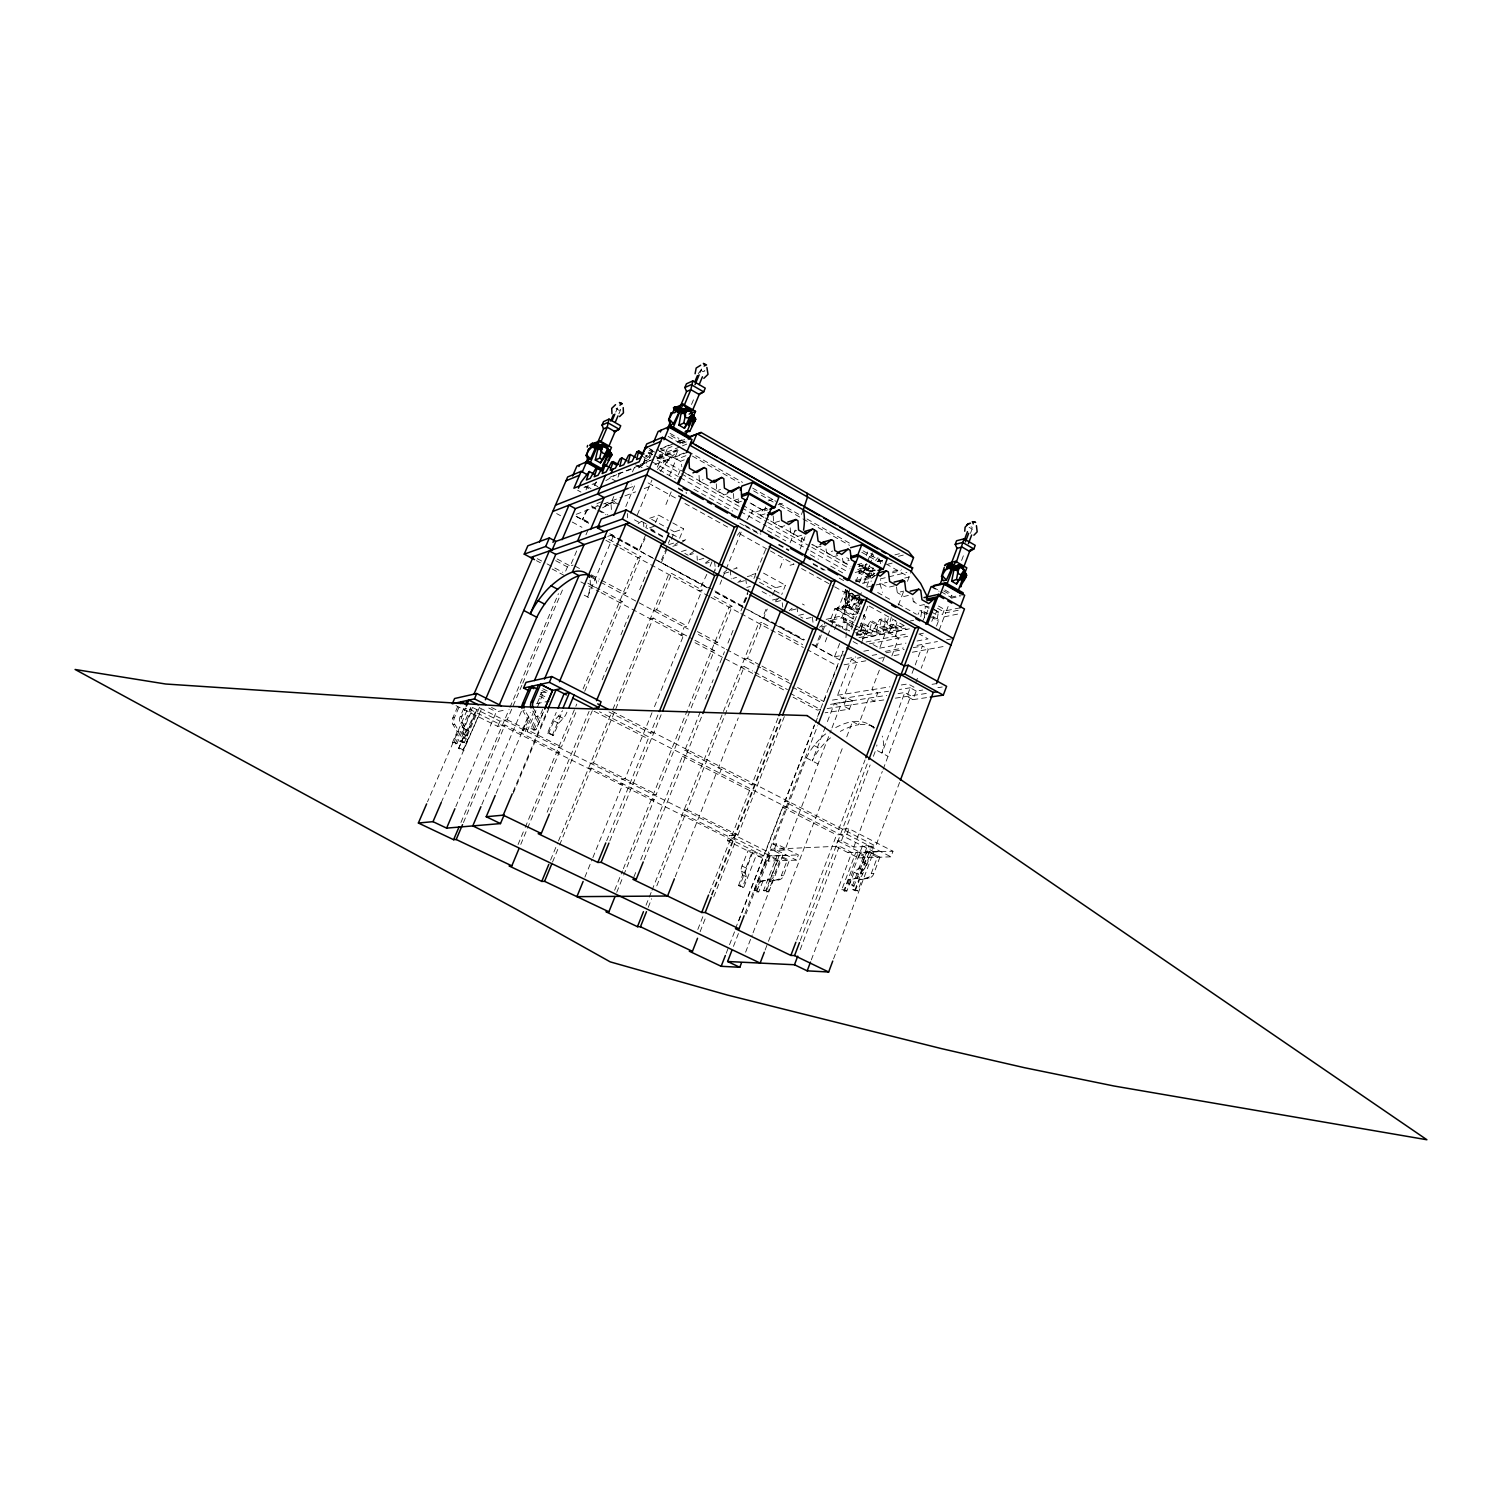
<?xml version="1.0" encoding="UTF-8"?>
<svg xmlns="http://www.w3.org/2000/svg" width="1502" height="1502" viewBox="0 0 1502 1502"><rect width="100%" height="100%" fill="white"/><g stroke="black" fill="none" stroke-linecap="round" stroke-linejoin="round"><path stroke-width="0.75" stroke-dasharray="5 3.75" d="M859.519 599.298L856.553 609.23L859.97 609.005M866.447 555.59L867.536 552.023M846.621 591.638L842.509 628.437M851.634 607.803L848.855 605.419L853.455 597.777L858.693 596.951L851.634 607.803L847.015 605.231L849.343 593.234L849.174 598.322M854.769 596.707L854.507 595.393M924.425 617.247L925.363 606.282M845.945 637.637L847.241 623.142M849.944 593.234L849.268 594.661L849.343 593.234M858.28 564.283L874.727 573.614L870.766 575.923L863.612 571.887L865.434 564.226L876.042 570.234L869.527 571.868L858.956 565.897L865.434 564.226M930.752 616.721L937.06 620.27L938.412 611.746L932.141 608.216M920.82 616.74L921.871 610.394L928.123 613.905M862.467 599.486L858.581 606.601L853.943 604.011L855.689 595.693M853.943 604.011L858.318 602.377L860.252 593.159M847.015 605.231L849.569 595.637M643.532 463.442L645.203 457.059M891.324 616.909L889.071 625.376L895.23 628.794L896.919 622.466M869.883 629.357L875.966 632.736L878.201 624.381L872.136 621.021L869.883 629.357L874.502 628.399L879.646 619.406L881.655 618.974L887.776 622.372L885.523 630.784L890.235 629.826L895.417 620.777M891.831 656.017L898.647 638.087L879.402 627.385L881.655 618.974M866.541 634.651L868.776 626.372L862.73 623.011L860.477 631.309L866.541 634.651L871.104 633.713L876.21 624.794L878.201 624.381M859.745 598.172L859.501 599.617L864.025 600.03L859.632 598.585L860.064 597.345M846.189 603.222L844.5 599.129L846.978 590.887L848.987 593.928L846.189 603.222L848.987 602.584L852.516 594.811M899.585 782.411L875.76 846.095L853.831 847.034L841.439 840.726L837.722 840.913L835.656 846.358L858.506 857.942L890.93 856.816L892.995 851.24L848.987 828.71L838.717 829.311L784.664 801.692L814.272 725.278M833.572 958.877L873.695 851.634L599.467 711.76M855.276 890.93L859.576 879.44L866.692 878.05A6.797 5.914 87.8 0 0 871.235 873.638L877.337 857.285L866.785 851.897L852.629 889.616L857.792 890.911L862.11 879.383L869.226 878.013A6.815 5.914 87.8 0 0 873.788 873.582L879.89 857.191L869.32 851.803L855.07 889.597M858.581 606.601L861.998 599.317M841.758 889.728L844.237 889.71L858.318 852.235L868.832 857.586L862.749 873.826A6.759 5.877 87.9 0 1 858.224 878.219L848.668 879.628L844.368 891.043L841.758 889.728L855.84 852.329L866.335 857.68L860.252 873.882A6.74 5.877 87.9 0 1 855.727 878.276L848.668 879.628M848.179 883.871L862.448 845.908L869.001 845.607L862.786 862.186A6.872 3.042 -63.4 0 1 859.144 867.949L854.131 872.249L849.775 883.852L848.179 883.871L853.962 885.936L849.775 883.852M858.506 857.942L860.533 852.516L892.995 851.24M844.368 891.043L846.865 891.024L851.146 879.59M852.366 885.973L866.598 848.01L873.169 847.748L866.973 864.288A6.853 3.042 -63.4 0 1 863.312 870.052L858.318 874.352L854.131 872.249M883.138 769.268L910.813 695.82L904.805 692.535L881.937 753.065A28.35 12.091 -62.2 0 0 883.27 740.899A52.551 22.305 -62.5 0 0 882.237 736.093M912.033 673.365L914.418 667.038M915.225 664.935L922.378 645.973L928.33 649.277L921.195 668.221M970.461 533.379L972.076 529.061L974.103 528.535L971.118 526.789M936.497 626.109L938.844 619.913L932.535 616.364M961.618 560.471L964.547 552.68M811.305 959.909L851.784 852.498L839.355 846.189L771.033 849.25L745.987 914.005M853.831 847.034L882.312 771.427M915.638 682.959L918.022 676.651M944.007 610.563L942.505 614.562L931.165 608.16M941.059 591.713L950.766 597.233L951.479 595.374L955.366 594.51M916.201 691.051L910.231 687.785L906.983 696.402L912.953 699.65L916.201 691.051L922.716 690.038M939.163 630.108L945.659 612.872L958.201 610.263M938.45 606.057L946.542 610.638L948.888 604.405M796.68 940.083L836.595 834.849L846.865 834.305L890.93 856.816M838.717 829.311L865.039 759.918M800.303 940.459L868.043 761.683M926.096 614.825L929.118 606.808M800.19 949.677L839.355 846.189M841.439 840.726L870.109 764.987M873.375 756.332L875.835 749.836L888.02 756.295M846.865 834.305L848.987 828.71M895.286 636.21L898.346 628.174L892.188 624.738L889.109 632.774M784.344 716.585L737.933 835.112L729.334 835.619L727.343 840.707L768.329 861.097L796.398 860.12L798.388 854.938L776.384 843.899L773.023 844.068L806.367 757.89A27.468 11.265 -62.5 0 1 814.065 745.536A51.575 21.31 -62.6 0 1 825.706 733.877M873.019 644.565L879.59 648.188L885.129 633.731L883.251 632.699A80.282 70.218 77.1 0 0 885.166 614.881M765.119 950.034L767.616 943.5M768.461 941.322L843.411 745.518M846.734 736.825L852.554 721.598A131.012 55.048 -63.3 0 1 871.93 726.348L877.957 729.559M889.334 628.737L892.639 620.119M898.403 605.043L903.359 592.107M907.471 581.33L911.301 571.361M879.346 670.174L871.873 689.737L877.75 692.929L874.558 701.34L868.663 698.167L858.506 724.753A130.956 55.424 -63.4 0 0 840.313 731.399M882.669 661.481L885.147 654.966M763.56 890.592L765.757 890.573L779.331 855.351L789.376 860.364L783.5 875.647A6.346 5.633 88.5 0 1 779.163 879.778L770.207 881.092L766.058 891.812L763.56 890.592L777.135 855.427L787.161 860.439L781.303 875.685A6.346 5.614 88.5 0 1 776.966 879.815L770.207 881.092M861.228 643.513L866.71 629.3L856.929 623.874M777.642 860.777L767.616 855.802L754.117 890.686L756.595 891.906L760.707 881.28L767.428 880.003A6.29 5.595 88.6 0 0 771.746 875.91L777.585 860.777M760.707 881.28L769.606 879.947A6.308 5.595 88.6 0 0 773.924 875.854L779.763 860.702L729.334 835.619M766.058 891.812L768.254 891.794L772.385 881.054M745.612 952.193L752.239 934.957M753.065 932.798L782.955 855.201L771.033 849.25M480.227 708.155L765.889 850.864L784.945 850.038L831.169 729.972M831.995 727.85L840.181 706.578L834.399 703.48L826.175 724.771M849.419 709.151L852.573 700.927L846.79 697.829L843.636 706.053L849.419 709.151L825.161 712.774M866.729 586.324L871.93 572.9L864.795 568.864L860.421 569.971L856.027 581.293M735.454 928.724L782.504 807.287L786.166 806.987M817.651 716.548L826.1 694.713M826.945 692.535L843.016 651.061M851.484 629.225L863.162 599.035M726.198 953.319L728.714 946.823M729.559 944.664L734.591 931.672M738.777 920.857L763.917 855.952L467.835 708.381L427.526 801.786M765.889 850.864L814.722 724.79M815.567 722.612L820.618 709.564L790.334 693.436M792.23 686.977L820.392 702.016L823.753 701.49L826.175 695.219M829.404 686.883L837.478 666.024L807.456 649.728M843.148 651.399L839.825 659.96L815.473 646.686L824.692 623.086M861.772 552.285L878.107 561.56L879.102 558.969L874.765 560.096M744.936 913.573L817.576 725.823M733.445 946.391L738.458 933.437M754.117 890.686L756.276 890.667L769.794 855.727M768.329 861.097L770.282 856.046L798.388 854.938M863.5 616.289L864.176 614.543M856.515 635.459L867.893 606.001M776.384 843.899L774.375 849.099L796.398 860.12M756.595 891.906L758.754 891.888L762.866 881.223M861.829 627.798L860.383 631.591L854.281 628.212M825.368 726.893L812.225 760.951A27.43 11.321 -62.5 0 1 819.923 748.616A51.519 21.422 -62.6 0 1 831.564 736.994M851.465 659.265L857.191 662.401L843.335 698.374L837.553 695.276L851.465 659.265L860.665 657.538M846.283 606.132L834.755 608.779L830.212 620.42L841.721 617.866L846.283 606.132L857.849 612.553M738.496 885.56L742.626 874.934L741.275 871.16A6.271 2.516 -63.8 0 1 742.044 865.997L747.921 850.939L753.384 850.714L739.829 885.542L738.496 885.56L742.401 887.475L743.753 887.457L757.271 852.648L751.789 852.873L745.95 867.931A6.271 2.535 -63.8 0 0 745.18 873.094L746.532 876.868L742.401 887.475M847.485 605.268L837.478 607.559L836.783 609.305L846.79 607.015L847.485 605.268L858.6 611.445M850.038 588.803L842.246 608.817L848.668 607.334L853.361 595.28M859.576 582.307L864.795 568.864M865.19 567.493L869.771 568.638L865.19 567.493L866.767 563.457M867.555 561.429L870.691 553.374L873.507 554.97L870.371 563.043M852.235 627.104L844.105 622.598L845.588 618.824L854.976 622.804M844.105 622.598L845.682 622.26L847.147 618.467M870.86 556.942L872.418 552.905M868.025 569.089L869.602 565.052M811.944 644.583L834.474 656.843L839.9 642.856M863.969 583.227L867.555 573.989L871.93 572.9M842.246 608.817L852.892 614.712L861.416 592.746M864.119 567.606L857.642 569.258L859.257 572.975L866.391 576.993L869.527 571.868M874.821 575.585L871.742 578.232L868.306 576.28L870.371 570.929L858.506 564.226M871.873 571.962L873.413 567.981M815.473 646.686L816.806 646.423L824.354 627.085M825.255 641.861L826.926 637.58M827.771 635.44L830.287 629M831.113 626.86L846.621 587.132M834.605 629.563L837.121 623.142L832.784 620.739L829.029 621.565M709.413 892.883L749.573 790.503L753.159 790.165M700.27 711.91L684.705 750.606L751.77 784.889L778.055 717.862M697.81 929.494L702.936 916.445M711.441 894.723L780.927 717.449M712.079 895.023L781.697 717.318M700.101 931.747L706.071 916.483M713.75 896.882L735.924 840.238L685.1 814.891L682.021 815.135M648.207 907.396L651.643 898.778M656.787 885.88L685.1 814.891M684.067 809.991L687.165 809.728L744.279 666.588L752.502 670.962M744.354 659.059L747.545 658.402L761.871 622.485L770.038 626.916M765.964 609.343L762.547 617.885L763.842 617.585L767.259 609.042M772.741 595.111L775.689 587.733L785.433 585.236L781.735 594.529M800.153 548.962L805.016 536.74M675.224 876.68L716.21 773.492L719.74 773.098L721.974 767.447L718.463 767.86L738.289 717.918M780.045 568L783.387 559.608M790.09 542.823L795.966 528.16M803.27 509.835L800.979 515.58L774.769 500.673M646.029 905.237L651.173 892.357M652.018 890.217L758.66 623.236L761.871 622.485M748.822 589.535L741.932 606.658L715.665 592.37M633.788 877.187L636.397 870.709M640.734 859.914L682.434 756.276L685.87 755.825M705.452 699.012L713.243 679.655M716.698 671.056L724.49 651.718M727.944 643.1L734.009 628.061M740.918 610.863L747.846 593.647M753.929 578.495L766.414 547.498M744.917 602.058L747.508 595.637M644.095 859.782L702.016 715.647M763.88 517.401L760.275 515.393L762.472 509.948L749.235 502.457L764.067 511.037L767.897 509.798M764.067 511.037L765.701 507M614.637 890.235L622.466 870.841M623.349 868.7L728.996 607.127L732.169 606.339L717.618 642.387L714.464 643.081M616.74 892.357L622.842 877.243M623.705 875.084L654.215 799.477L591.319 768.123L588.427 768.498M653.276 794.614L656.299 794.314L714.295 650.591L694.074 639.814M719.965 584.353L721.73 579.997M722.612 577.838L725.259 571.304M726.142 569.145L742.495 528.892M747.02 519.692L752.615 510.811L751.582 513.365L767.053 508.352M706.841 574.346L698.993 590.849L702.091 590.004L687.334 626.184L684.255 626.935L680.894 635.158L683.954 634.426L654.083 707.63M710.089 566.367L712.549 560.377M733.483 493.52L733.915 500.523L737.538 502.569L739.773 497.124M584.879 877.149L591.976 859.801M592.858 857.623L622.955 783.894L619.988 784.232L622.11 779.031L625.076 778.693L653.201 709.789M713.319 573.539L715.647 567.831M606.677 840.763L648.207 738.834L651.549 738.327M608.986 711.929L650.516 733.145L658.439 713.713M609.793 840.951L661.8 713.131M679.617 538.279L683.523 528.854L670.136 521.457M550.577 860.102L557.617 843.054M558.5 840.932L611.952 711.554M612.854 709.395L668.653 574.365L671.694 573.482L702.091 590.004M552.511 862.11L558.688 847.166M559.57 845.025L591.319 768.123M590.586 763.279L593.478 762.903L653.276 618.073L692.047 638.744M653.67 610.601L656.693 609.793L671.694 573.482M547.122 812.244L589.103 711.328M602.208 679.843L610.244 660.542M620.946 634.802L628.981 615.501M639.683 589.76L647.719 570.46M550.239 811.944L592.314 710.728M666.757 547.197L660.467 562.33L712.868 589.835M668.352 543.348L669.742 539.988M661.687 561.955L667.977 546.803M671.3 539.349L674.398 531.858L683.523 528.854M669.385 475.514L676.313 458.955L681.345 461.79L681.57 465.564M645.466 535.238L639.026 550.652L645.053 538.692M518.04 844.556L524.292 829.573M525.193 827.433L576.768 704.062M583.095 688.911L637.956 557.711L640.922 556.773L625.696 593.215L622.748 594.06M520.781 844.387L559.307 752.145L504.954 725.034L497.725 726.386L456.026 705.64M558.669 747.339L561.504 746.907L576.674 710.559M584.71 691.314L622.222 601.532L601.945 590.718M655.529 522.677L658.683 515.13L668.24 520.405M665.912 504.559L671.225 491.792M678.322 474.801L681.87 466.296M637.355 514.735L651.906 480.152M657.35 467.197L663.039 453.679L664.823 454.674L668.803 445.174L660.561 448.535M698.223 373.679L701.584 368.985L704.907 370.919L703.18 371.707L699.876 369.774M566.93 712.211A7.266 2.272 -62.9 0 1 563.212 718.388L558.575 723.269L553.525 735.323L547.517 733.183L556.247 712.417M547.517 733.183L548.831 732.957L553.881 720.904L558.519 716.022A7.266 2.272 -62.9 0 0 561.466 711.572M699.951 372.89L701.584 368.985M552.21 735.548L562.668 710.634M659.904 456.477L667.752 460.907L671 456.157L676.632 459.349L686.977 455.275M691.521 404.451L694.882 396.415M667.752 460.907L671 456.157M668.146 436.444L679.824 443.071L680.631 441.156L684.612 439.523M662.908 537.04L645.804 527.634L647.362 523.879M660.185 448.61L675.168 457.077L677.871 450.656M530.976 728.639L535.97 729.765L543.78 711.141L535.97 729.765L533.961 730.122L530.976 728.639L536.045 716.642L532.703 711.009M650.178 457.378L646.667 455.388L643.044 463.968L650.103 467.929M625.79 506.606L634.52 485.916L631.178 484.057M533.003 728.282L538.073 716.266L533.604 708.719M649.315 455.763L650.404 453.172L679.017 469.3M533.961 730.122L542.673 709.451M513.102 791.761L547.16 710.934M513.233 793.356L548.718 709.113M613.83 496.505L612.009 500.767L619.275 504.766M522.264 730.179L527.296 718.294L522.884 710.84L524.874 710.446L529.286 717.918L524.254 729.841L522.264 730.179L525.212 731.662L527.202 731.305L543.705 692.291M496.111 793.338L530.319 712.549M632.455 471.91L634.032 468.23L646.724 463.142M525.212 731.662L533.886 711.159M537.359 702.955L541.696 692.722M460.945 822.458L509.065 709.545M509.985 707.404L558.462 593.665M576.674 550.952L570.253 566.01L554.576 557.636M463.423 822.552L504.954 725.034M473.149 707.78L499.959 721.148L507.207 719.758L521.87 685.344M522.771 683.185L563.1 588.502M585.949 534.862L588.709 528.385M617.96 477.148L619.725 472.999L617.115 474.05M481.842 804.565L521.738 710.577M586.043 489.859L587.77 485.822M618.88 413.839L620.664 409.67L617.547 407.906L616.064 408.582L619.181 410.365L620.664 409.67M455.819 806.574L496.355 711.798L505.761 709.902M594.604 485.653L596.313 481.673M586.7 509.722L582.382 519.823L588.709 507.263M497.725 726.386L499.959 721.148M565.672 571.098L567.437 566.93L573.088 565.071M458.617 748.353L475.233 712.079L470.802 712.999L464.08 728.583A6.609 1.859 -63.2 0 0 462.766 733.783L463.348 737.351L458.617 748.353L462.973 750.474L479.551 714.22L475.101 715.14L468.399 730.723A6.609 1.877 -63.2 0 0 467.103 735.924L467.685 739.491L462.973 750.474M463.724 708.456L460.288 716.398A6.703 6.327 78.2 0 0 460.532 723.175L464.7 730.141L459.894 741.293L462.691 742.664L477.486 708.287M462.691 742.664L464.437 742.363L480.171 705.771M441.212 802.594L482.161 707.273M615.764 412.074L617.547 407.906M459.894 741.293L461.64 740.974L466.446 729.803L462.259 722.819A6.721 6.346 78.2 0 1 462.034 716.041L465.47 708.08M472.529 707.386L456.89 743.678L455.181 743.978L452.402 742.626L457.171 731.568L453.022 724.659A6.646 6.29 78.2 0 1 452.797 717.937L457.903 706.109M452.402 742.626L454.111 742.326L458.88 731.249L454.73 724.321A6.665 6.308 78.2 0 1 454.505 717.58L461.321 701.791M455.181 743.978L470.839 707.742L463.423 709.319M844.5 599.129L848.536 592.051M863.988 598.847L859.369 608.592L856.553 609.23M845.72 589.441L846.246 593.534L848.855 593.008M922.397 621.621L925.983 614.356L919.75 610.845L917.947 614.487M931.728 621.359L936.234 612.215L938.412 611.746M651.624 454.055L647.737 461.752L644.227 459.781M878.013 557.636L875.478 560.453M856.121 633.731L861.735 635.628L866.823 626.785L868.776 626.372M860.477 631.309L865.039 630.371L870.146 621.434L872.136 621.021M875.966 632.736L880.604 631.779L885.748 622.804L887.776 622.372M879.402 627.385L884.096 626.409L889.297 617.341M660.392 471.478L667.245 461.264L677.289 451.37M850.282 593.853L848.292 596.838L849.306 599.035M657.463 469.638L665.93 459.875M862.486 600.349L863.556 600.049M819.566 627.31L822.439 624.851M789.226 610.657L792.136 608.197M775.389 601.025L779.763 597.345M737.857 582.476L740.824 580.016M723.739 572.675L726.724 570.216M705.64 562.743L710.577 559.288M689.831 554.069L694.806 550.614M678.942 541.884L672.239 546.503L677.327 544.869M680.706 543.18L685.757 539.706L687.747 540.795M638.143 523.616L641.542 521.307M609.042 503.433L602.152 508.052L615.52 500.992L609.042 503.433L611.089 504.559L615.407 502.945M605.832 480.602L611.896 477.092M613.454 476.247L616.684 474.688M618.317 473.919L634.032 468.23M648.188 453.585L658.496 449.38M677.477 441.626L683.973 438.978M660.73 448.948L675.187 443.052M677.346 442.17L683.823 439.523M646.667 455.388L645.165 456.007L650.441 458.974M679.824 443.071L689.756 439.035M659.641 451.558L672.014 446.526M680.556 443.071L684.874 441.306M682.471 443.447L686.283 441.907M644.546 461.133L648.657 459.462M658.927 455.331L680.293 446.714M682.452 445.85L686.771 444.104M640.134 464.587L654.534 458.805M656.581 457.979L677.778 449.474M583.94 487.681L596.613 482.593M646.986 462.334L609.305 477.505L616.195 481.316M657.669 458.054L676.726 450.393M657.313 458.899L678.097 450.562M654.947 464.55L683.954 453.041M675.168 457.077L686.602 452.571M680.5 461.321L684.255 459.856M628.005 488.413L634.52 485.916M601.626 501.799L595.205 504.24L600.424 507.094M576.205 514.322L601.476 504.747M603.597 503.959L622.748 496.711M624.907 495.904L635.646 491.83M644.245 488.582L652.826 485.334M699.031 475.421L699.369 481.034L703.18 479.645M716.266 483.794L716.698 490.816L720.547 489.445M649.728 518.265L658.683 515.13M727.869 493.576L724.002 494.928L716.698 490.816M607.709 536.402L614.13 534.168L587.62 596.97A29.984 8.937 -62.1 0 0 590.324 584.766A55.555 16.466 -62.3 0 0 590.098 580.166M654.29 526.244L648.395 528.253L663.922 536.796M733.915 500.523L739.754 498.533M737.538 502.569L741.444 501.236M768.142 500.955L774.563 498.833M778.111 504.766L782.373 503.395M762.265 510.023L766.227 508.746M668.859 544.644L675.637 542.466M760.275 515.393L766.227 513.477M682.34 540.795L685.757 539.706M854.713 595.881L858.562 594.679M681.439 551.534L688.273 549.413M773.211 515.975L773.643 522.921L779.632 521.063M689.869 554.707L693.304 553.656M784.795 525.719L780.777 526.939L773.643 522.921M699.031 559.72L704.213 558.181M790.202 527.803L790.484 532.421L796.548 530.6M705.715 563.4L709.188 562.368M801.636 535.219L797.581 536.421L790.484 532.421M733.689 569.07L737.219 568.075L735.267 566.986M619.293 602.358L622.222 601.532M724.002 573.426L729.259 571.943M821.05 546.184L816.957 547.329L811.681 544.362M733.032 578.383L736.562 577.406M826.044 548.925L826.513 552.736L832.709 551.027M751.958 574.646L755.806 573.595M747.339 576.58L750.906 575.623L752.859 576.693M790.052 565.278L794.089 564.17L738.815 533.323M739.622 582.006L744.954 580.561M837.665 555.552L833.516 556.679L826.513 552.736M746.813 587.395L750.38 586.456M842.547 558.237L843.016 562.03L849.268 560.396M857.454 564.583L861.772 563.457M894.929 554.876L899.454 553.712M650.272 618.843L653.276 618.073M877.619 561.523L883.326 560.058M858.618 566.554L867.274 564.339M878.107 561.56L882.613 560.396M898.44 556.322L905.218 554.576M855.201 572.469L872.7 568.038M887.87 564.189L892.132 563.1M859.257 572.975L863.612 571.887M870.146 570.985L876.379 569.427M857.642 569.258L868.212 575.228L874.727 573.614M772.479 600.03L777.905 598.678M868.306 576.28L874.633 574.722M866.391 576.993L870.766 575.923M856.009 580.467L877.863 575.078M892.808 571.38L901.369 569.277M855.445 581.912L872.944 577.613M892.319 572.844L900.881 570.741M775.745 601.814L781.171 600.481M862.392 583.283L871.404 581.086M880.379 578.908L906.87 572.45M844.5 592.52L849.005 591.45M867.029 587.132L873.788 585.498M876.042 584.973L887.062 582.325M904.711 578.082L909.123 577.031L861.059 549.713M791.066 610.225L796.548 608.93M894.366 585.855L887.945 587.376L881.111 583.508L880.623 579.753M803.551 614.205L798.013 615.482L802.838 618.129M896.544 586.982L897.257 592.614L903.697 591.131M806.292 618.58L811.831 617.341M908.372 595.468L904.054 596.444L897.257 592.614M826.156 619.35L840.688 616.102L845.588 618.824M852.892 614.712L859.369 613.285M912.822 597.927L913.31 601.664L917.628 600.706M950.766 597.233L962.444 594.698M951.217 598.19L960.191 596.238M821.444 626.897L827.039 625.677M924.406 604.536L920.069 605.475L913.31 601.664M711.159 651.286L714.295 650.591M919.75 610.845L921.871 610.394M540.288 693.004L547.761 691.427M853.267 630.164L861.022 628.549L865.546 616.834L859.764 613.623M946.542 610.638L959.985 607.822M858.543 630.99L866.71 629.3M889.071 625.376L895.305 624.081L901.482 627.536L895.23 628.794M910.343 620.964L913.629 620.288M857.098 634.745L865.246 633.074M944.157 616.871L958.764 613.867M452.797 717.937L454.505 717.58M460.288 716.398L462.034 716.041M857.098 635.346L903.96 625.752M937.06 620.27L938.844 619.913M859.013 637.618L905.744 628.136M536.421 703.706L549.3 701.096M862.261 638.2L907.02 629.169M862.505 638.294L909.386 628.831M866.11 641.992L908.766 633.525M741.087 667.207L744.279 666.588M453.022 724.659L454.73 724.321M460.532 723.175L462.259 722.819M869.433 643.832L907.659 636.304M918.905 634.088L923.411 633.206M834.474 656.843L845.757 654.665M863.8 651.211L870.578 649.915M879.59 648.188L906.006 643.119M917.009 641.016L928.011 638.894L919.881 634.37M457.171 731.568L458.88 731.249M464.7 730.141L466.446 729.803M527.296 718.294L529.286 717.918M536.045 716.642L538.073 716.266M846.64 658.665L855.689 656.956M885.166 651.399L903.34 647.982M916.99 645.409L937.473 641.542M946.579 639.814L953.394 638.538M872.174 655.379L876.774 654.515M885.992 652.788L904.185 649.39M913.272 647.681L922.378 645.973M844.049 664.804L865.847 660.805M878.839 658.402L883.157 657.613M894.103 655.585L900.956 654.328M912.352 652.225L946.41 645.954M837.553 695.276L889.973 686.808M901.275 684.987L908.053 683.898L914.061 687.184L899.398 689.493M854.788 596.219L858.787 595.581M832.446 700.101L888.583 691.22M932.047 684.33L936.535 683.617M834.399 703.48L886.724 695.351M898.027 693.586L904.805 692.535M830.493 704.363L852.573 700.927M937.905 687.672L942.261 686.996M650.516 733.145L653.877 732.619M820.618 709.564L817.276 710.07L793.094 697.21M827.133 708.568L883.814 699.932M895.399 698.167L928.762 693.079M556.491 752.577L559.307 752.145M912.953 699.65L928.142 697.379M853.361 594.83A3.248 2.816 77 0 1 854.169 597.158L852.723 599.974L849.832 599.598M684.705 750.606L688.141 750.155M751.77 784.889L755.375 784.532M651.173 799.777L654.215 799.477M784.664 801.692L788.343 801.392M727.343 840.707L735.924 840.238M758.416 856.178L786.316 855.07M848.048 852.648L880.285 851.371M771.746 875.91L773.924 875.854M781.303 875.685L783.5 875.647M860.252 873.882L862.749 873.826M871.235 873.638L873.788 873.582M767.428 880.003L769.606 879.947M776.966 879.815L779.163 879.778M855.727 878.276L858.224 878.219M866.692 878.05L869.226 878.013M859.576 879.44L862.11 879.383M852.629 889.616L857.792 890.911M859.538 599.88L864.307 600.65M861.172 598.941L864.27 599.692M854.563 597.139L858.149 598.153M853.455 597.777L856.835 599.148M461.64 740.974L464.437 742.363M765.757 890.573L768.254 891.794M454.111 742.326L456.89 743.678M756.276 890.667L758.754 891.888M459.706 748.165L464.062 750.287M739.829 885.542L743.753 887.457M462.766 733.783L467.103 735.924M741.275 871.16L745.18 873.094M463.348 737.351L467.685 739.491M742.626 874.934L746.532 876.868M464.08 728.583L468.399 730.723M742.044 865.997L745.95 867.931M507.207 719.758L561.504 746.907M593.478 762.903L656.299 794.314M687.165 809.728L737.933 835.112M844.237 889.71L846.865 891.024M773.023 844.068L784.945 850.038M548.831 732.957L553.525 735.323M491.473 707.442L499.096 711.253M488.77 708.005L496.355 711.798M553.881 720.904L558.575 723.269M558.519 716.022L563.212 718.388M859.144 867.949L863.312 870.052M541.809 690.413L547.723 693.436M837.722 840.913L860.533 852.516M540.42 694.412L546.39 697.454M539.387 696.064L545.339 699.087M862.786 862.186L866.973 864.288M594.154 711.291L648.207 738.834M682.434 756.276L749.573 790.503M782.504 807.287L836.595 834.849M869.226 851.803L879.815 857.191M542.823 688.742L548.774 691.784M846.433 593.684L847.222 590.962M612.253 711.347L875.76 846.095M854.225 597.42L857.21 598.979M806.367 757.89L818.064 763.992M814.065 745.536L819.923 748.616M584.203 595.168L591.018 598.772M555.702 560.678L567.437 566.93M587.77 583.152L599.918 589.648M754.567 672.051L787.461 689.587M590.324 584.766L595.393 587.47M537.247 558.669L545.095 562.837M547.066 563.888L562.762 572.262M580.861 581.894L599.054 591.581M601.082 592.652L684.931 637.299M695.013 642.687L723.138 657.651M725.128 658.721L786.222 691.258M536.458 560.659L540.382 562.743M552.135 568.995L563.888 575.247M575.097 566.16L581.18 569.408M591.3 574.815L599.392 579.152M601.42 580.223L625.696 593.215M656.693 609.793L687.334 626.184M697.416 631.591L717.618 642.387M747.545 658.402L759.862 664.992M761.908 666.081L788.606 680.35M869.189 724.49L875.197 727.7A130.862 55.33 -63.4 0 0 858.506 724.753L852.554 721.598A131.106 55.142 -63.3 0 0 834.436 728.263M587.507 574.29L594.229 577.876A55.48 16.616 -62.3 0 1 597.064 585.949M590.436 576.806L598.509 581.124M600.537 582.194L688.273 629.094M698.355 634.464L724.433 648.413M726.424 649.465L760.725 667.808M762.791 668.897L793.507 685.325M797.543 687.484L823.753 701.49M583.527 519.41L589.591 522.715M609.85 533.736L615.914 537.04M617.942 538.148L640.209 550.276M714.896 590.943L743.208 606.357M763.842 617.585L778.111 625.358M780.139 626.465L804.584 639.777M812.732 644.208L816.806 646.423M576.148 516.237L590.53 524.048M611.051 535.219L615.163 537.453M617.209 538.58L707.517 587.733M715.722 592.201L746.419 608.911M748.465 610.019L777.135 625.639M779.181 626.747L803.758 640.115M576.618 516.688L590.474 524.236M610.694 535.238L707.573 587.977M743.809 607.69L772.723 623.424M774.769 624.532L803.251 640.04M608.779 539.312L640.922 556.773M714.126 596.538L732.169 606.339M778.186 631.347L802.631 644.621M556.66 513.59L560.565 515.693M572.224 522.039L581.95 527.315M605.888 540.307L617.904 546.822M619.913 547.911L709 596.275M710.99 597.364L738.871 612.497M740.861 613.567L768.817 628.756M770.845 629.864L803.401 647.512M684.799 553.374L688.16 555.233M591.413 505.93L597.552 509.291M599.598 510.417L607.803 514.904M591.788 507L595.843 509.216M597.871 510.323L605.963 514.754M855.708 632.304L861.735 635.628M701.697 548.493L703.687 549.582M802.387 603.992L804.283 605.043M587.132 486.479L590.981 488.582M830.212 620.42L849.4 630.971L853.887 619.368L834.755 608.779M671.882 534.186L677.928 537.341M759.449 582.25L780.101 593.628M584.86 486.441L588.671 488.544M828.184 620.457L846.358 630.465M641.692 521.438L647.662 524.705M605.118 503.714L608.61 505.63M634.445 519.842L641.354 523.635M650.723 528.779L654.14 530.657M762.096 591.525L770.038 595.881M577.594 490.215L580.936 492.074M853.098 641.561L860.439 645.597M763.542 573.126L785.433 585.236M865.039 630.371L871.104 633.713M841.721 617.866L853.305 624.269M855.239 625.339L864.551 630.727M845.682 622.26L852.46 626.015M593.816 484.433L597.815 486.629M651.624 519.298L668.709 528.723M670.605 529.774L674.398 531.858M755.919 576.824L775.689 587.733M884.096 626.409L890.235 629.826M848.668 607.334L857.586 612.29M846.79 607.015L857.924 613.21M870.146 621.434L876.21 624.794M837.478 607.559L854.075 616.759L853.399 618.505L836.783 609.305M874.502 628.399L880.604 631.779M860.777 623.424L866.823 626.785M858.318 602.377L859.839 603.241M879.646 619.406L885.748 622.804M847.335 604.574L848.855 605.419M635.477 464.775L639.57 467.066M678.435 488.845L686.602 493.426M739.791 523.203L743.865 525.493M745.912 526.639L760.2 534.637M778.562 544.926L788.757 550.633M813.239 564.339L823.434 570.065M851.352 593.065L853.925 594.492M648.075 482.912L677.402 499.04M684.95 503.489L730.629 528.742M801.58 568.582L832.652 585.686M834.68 586.813L861.059 601.532M869.17 606.057L905.687 626.447M659.322 469.863L675.524 478.95M693.905 489.295L732.732 511.093M767.447 530.6L785.846 540.927M810.348 554.689L818.496 559.27M830.737 566.141L842.979 573.013M855.22 579.885L859.294 582.194M877.656 592.501L889.897 599.373M898.046 603.954L916.408 614.262M638.068 465.413L642.105 467.666M678.341 487.981L686.395 492.487M744.785 525.212L760.857 534.205M778.956 544.344L789.001 549.976M813.108 563.494L825.18 570.253M839.242 578.12L845.269 581.499M649.089 450.149L652.581 452.14M860.421 569.971L868.212 575.228M928.987 608.329L923.73 605.344L929.269 607.108M681.063 470.464L740.355 503.883M742.401 505.048L768.667 519.861M770.676 520.987L804.79 540.232M812.826 544.757L850.958 566.254M648.169 452.233L653.426 455.2M685.625 473.28L689.324 475.364M699.369 481.034L706.71 485.184M843.016 562.03L846.508 564.001L848.592 558.631L846.64 557.711M931.522 611.99L937.811 615.538M657.332 460.269L679.392 472.698M681.401 473.825L739.547 506.587M741.556 507.714L765.644 521.288M767.635 522.414L809.803 546.165M811.812 547.291L849.963 568.789M642.011 456.12L650.047 460.645M652.056 461.771L678.172 476.472M680.181 477.598L738.458 510.38M740.467 511.506L766.564 526.188M768.573 527.315L808.696 549.882M810.705 551.009L846.809 571.304M658.12 450.337L669.479 456.758M937.492 608.254L945.659 612.872M649.146 448.422L652.657 450.393M650.328 449.624L657.895 453.904M659.791 454.975L669.254 460.307M931.052 586.719L939.125 591.3M688.085 451.407L742.514 482.349M752.596 488.075L772.76 499.528M806.987 518.979L851.052 544.024M692.441 456.12L739.36 482.762M753.628 490.872L774.018 502.457M780.139 505.93L849.531 545.32M670.005 433.365L678.923 438.453M944.814 589.929L950.428 593.14M670.906 435.618L680.631 441.156M943.707 590.943L951.479 595.374M933.268 587.282L939.107 590.605M969.109 527.315L972.076 529.061M849.024 598.904L850.207 599.805M845.419 598.904L848.987 602.584M846.94 589.948L849.081 592.633M846.903 590.324L848.987 593.928M879.102 558.969L881.449 565.822M812.375 617.303L813.183 623.799M796.924 606.789L797.75 613.304M782.223 602.753L782.767 607.108M745.724 578.627L746.55 585.198M730.16 570.065L731.249 578.871M714.501 561.448L715.609 570.272M697.041 555.965L697.303 560.227M643.551 522.414L643.814 526.733M627.367 513.515L627.629 517.833M611.089 504.559L611.596 513.233M638.406 467.911A82.497 73.748 71.8 0 1 645.672 463.329M657.444 458.335A82.497 73.748 71.8 0 1 661.556 457.19M737.351 535.332A80.939 28.388 -61.2 0 1 739.904 532.046M591.112 575.829A138.184 41.23 -62.9 0 1 594.229 577.876M802.199 537.416A81.784 28.97 -61.1 0 1 800.209 545.226M524.874 710.446A7.172 6.684 78.4 0 1 524.573 709.902M879.815 583.677A80.282 70.218 77.1 0 1 882.444 592.389M849.362 594.473A3.248 2.816 77 0 1 852.46 594.041M871.93 726.348A52.608 22.192 -62.5 0 1 873.845 728.282M876.924 744.973A28.388 12.035 -62.2 0 1 876.717 746.156"/><path stroke-width="1.5" d="M607.766 452.947L608.103 449.624L607.766 452.947L600.424 462.841L595.299 459.988L598.003 448.478M684.893 431.975L689.7 431.374L695.313 420.372L693.042 414.646M680.481 407.117L680.181 410.084M679.204 411.942L673.497 423.658L670.737 424.822L668.597 419.959L675.318 407.455L673.497 407.549M954.052 569.277L951.648 581.199L956.53 583.996L963.364 573.633L963.927 570.366M963.946 572.337L964.059 569.558L958.351 565.184L954.277 567.324M683.279 408.751L681.401 411.454L678.979 425.141L684.424 428.258L691.765 417.425L692.197 413.369L692.253 416.561M606.001 465.958L611.783 454.787L609.023 449.887L611.765 454.336M609.192 450.074L607.653 454.993L611.201 456.101L608.629 453.304M597.383 443.522L590.549 458.992L588.202 459.988L586.137 455.5L588.54 449.173M586.137 455.5L592.295 443.297L589.892 445.212M692.028 417.012L692.234 414.308M680.725 408.093L675.299 407.662M606.301 453.942L607.841 450.581M609.361 451.013L611.783 454.787M597.533 444.442L592.501 444.066M690.207 418.476L690.638 415.472M587.207 447.052L587.658 445.437M964.19 573.464L964.528 571.492M960.191 586.794L961.28 586.55C959.947 584.203 970.874 573.82 964.284 574.759M962.5 567.568L963.439 568.582L960.717 567.005C956.549 567.343 955.723 573.839 960.698 574.684L963.721 571.473A3.511 2.966 77.2 0 0 958.614 568.526L954.145 569.784L954.127 567.794M944.232 567.512L941.529 576.355L943.2 580.786L946.429 580.035L953.226 565.052M941.529 576.355L942.599 576.092C941.36 573.783 952.456 563.306 945.866 564.245L944.57 565.541M606.714 453.773L607.39 450.6A3.455 3.098 66 0 0 602.039 447.596L598.096 448.967L598.115 447.033M678.979 425.141L683.729 423.095L685.607 414.852M951.648 581.199L956.511 579.453L958.52 568.732M600.424 462.841L606.601 451.201M960.811 580.166L964.453 572.6M644.02 453.942L638.782 450.994L636.548 459.518L640.716 457.81L645.578 448.178L647.4 447.427M961.918 580.579C965.467 582.476 962.35 575.754 966.105 576.374A3.511 1.483 -59.8 0 0 965.129 574.872M635.496 457.434L630.314 454.524L628.061 462.973L632.173 461.302L636.998 451.745L638.782 450.994M684.424 428.258L689.625 417.199M627.123 460.87L621.959 457.979L619.706 466.371L623.762 464.738L628.549 455.237L630.314 454.524M595.299 459.988L599.673 458.166L602.433 446.451L604.292 446.169L608.423 449.793M691.446 413.463A3.736 3.286 67.2 0 0 686.001 411.604L684.33 414.364C686.433 423.639 694.6 410.853 691.051 418.063M954.052 568.282L958.351 568.77L954.052 568.282L954.709 566.498M673.459 408.037A3.717 1.089 -60.6 0 1 674.755 408.863L678.923 412.393L680.519 409.182M618.317 464.475L613.192 461.602L610.263 470.22L615.463 468.098L620.213 458.692L621.959 457.979M610.206 467.798L605.099 464.963L602.171 473.524L606.095 471.928L611.483 462.316L613.192 461.602M681.645 413.557L686.076 412.806L687.109 410.008L691.258 411.755L686.264 408.375L682.866 408.976L686.264 410.29M594.323 474.313L589.291 471.515L586.381 479.964L590.173 478.425L595.487 468.962L597.139 468.267L594.21 476.772L598.078 475.195L603.428 465.658L605.099 464.963M609.136 452.046L611.671 455.2M668.597 419.959L671.112 412.75M601.964 447.803L598.021 447.502L598.754 445.794M607.728 460.194C610.507 461.283 607.352 455.05 611.276 455.913A3.417 0.958 -61.1 0 0 610.807 454.599M963.364 573.633L964.34 570.985M589.779 449.38L588.39 449.567L592.764 447.052L591.919 445.212A3.436 0.939 -61.1 0 0 591.469 443.916M731.774 950.71L727.606 961.505L794.483 964.753L807.194 970.855L828.653 972.001L832.746 961.055M900.393 780.214L933.249 692.384L937.229 691.784M936.535 683.617L964.472 608.967L938.694 594.323L923.993 597.589M930.301 697.059L943.312 695.107L946.598 686.32L908.259 665.217L904.335 665.912L667.583 535.67M957.9 591.488L966.8 567.812L955.572 561.335L948.119 563.156M962.444 594.698L963.158 592.802L945.547 582.757L933.981 585.404L933.268 587.282M959.985 607.822L964.678 595.261L944.382 583.658L931.052 586.719L926.321 599.185L939.632 596.256L943.688 598.566M951.892 561.955L957.037 548.343L955.216 544.362L956.586 540.758L964.059 538.842L975.23 545.339L973.878 548.962L969.616 551.441L963.74 567.043L959.966 564.865M939.632 596.256L944.382 583.658M945.547 582.757L944.833 584.635L960.491 593.572M946.617 585.048L955.572 561.335M964.059 538.842L956.192 562.687M964.209 540.288L967.476 531.633M965.411 541.922L968.677 533.285M807.194 970.855L810.479 962.087M968.396 543.668L971.644 535.012M744.091 915.751L739.04 928.799L735.454 928.724L790.859 955.422L795.853 942.261M865.865 757.759L897.107 675.374L904.917 674.06L943.312 695.107M901.256 664.447L915.075 628.043L918.999 627.254L868.869 759.505M790.859 955.422L794.577 955.572L799.477 942.618M794.483 964.753L797.75 956.136M904.917 674.06L908.259 665.217M940.008 584.597L942.43 578.157M925.908 624.306L935.577 598.735L926.865 600.65M927.485 623.987L938.694 594.323M688.292 437.213L701.115 432.463L908.485 551.365L913.535 557.693L909.912 567.174L889.86 555.74M764.293 952.212L760.125 963.082L472.773 825.912L480.922 806.687M927.11 596.407L920.67 583.471L911.301 571.361L912.634 567.85L691.089 442.358L692.891 443.39L696.966 433.665L913.535 557.693M697.548 938.281L692.441 951.348L689.305 951.217L721.167 966.293L739.791 967.288L741.444 962.97M961.975 574.684L964.134 571.436M721.167 966.293L725.372 955.479M818.421 723.664L866.973 598.153M870.371 590.662L872.756 584.485M871.104 592.37L880.36 568.413M878.013 570.422L883.251 569.108L887.119 559.082L861.791 544.644L850.545 547.723M843.673 578.195L847.597 580.392L854.845 561.823L856.365 561.41M850.676 556.622L857.867 554.707L861.791 544.644M643.231 861.941L636.266 879.271L632.924 879.346L701.716 912.484L708.55 895.061M778.9 715.703L812.826 629.225L816.525 628.418M816.299 620.345L831.582 581.387L835.337 580.448L782.561 715.14M701.716 912.484L705.227 912.503L711.216 897.22M814.779 530.262L804.471 556.228L805.954 555.815L803.288 562.518L799.608 563.513L784.945 600.462M787.724 601.758L784.175 610.694L780.533 611.558L740.017 713.581M614.994 896.675L608.892 911.789L605.944 911.77L637.468 926.678L640.472 926.753L646.48 911.695M674.379 878.82L667.545 896.018L576.918 896.656L583.114 881.486M637.468 926.678L643.457 911.676M702.88 713.488L770.826 544.362M771.859 506.925L762.058 531.182L760.613 531.633M769.813 509.178L774.732 507.582L778.843 497.425L752.408 482.367L741.875 486.047L740.223 490.103M741.519 494.871L748.24 492.562L752.408 482.367M549.338 814.103L541.283 833.497L538.185 833.704L597.852 862.448L605.794 842.922M659.303 711.554L714.727 575.529L718.2 574.553M718.388 566.536L734.44 527.108L737.97 525.982L662.682 710.972M746.776 499.453L745.349 499.922L737.67 518.772L739.097 518.303L749.01 493.97L741.612 496.486M597.852 862.448L601.1 862.317L608.93 843.073M518.979 848.686L511.825 865.847L509.084 865.941L541.771 881.411L548.812 864.363M541.771 881.411L544.569 881.336L551.628 864.251M596.501 700.683L661.781 543.63L665.161 542.541L668.953 533.435L626.203 509.91L601.307 518.997L597.496 527.953L604.236 531.614M666.437 532.459L682.115 494.74M572.6 698.054L593.215 708.568L598.716 707.555L601.1 701.772L551.835 676.538L526 682.377L523.578 688.047L529.493 691.051M685.288 435.824L695.52 411.36L683.034 404.169L676.689 406.948M686.602 452.571L692.028 439.579L669.423 426.681L663.94 439.692M692.009 441.982L690.507 445.606L911.301 571.361M677.853 482.724L680.406 476.641M682.941 470.558L688.01 458.373L689.38 457.847M678.378 484.245L691.127 453.66L662.438 437.345L646.742 443.916L639.176 461.79L573.914 488.206L581.161 471.328L587.075 474.594M672.746 428.671L683.034 404.169M692.816 380.907L690.826 389.656L684.048 405.803L692.441 410.647L699.2 394.5L703.687 391.872L705.245 388.136L692.816 380.907L686.433 383.817L684.874 387.535L686.545 391.571L680.613 405.653M694.957 381.489L697.416 375.631M557.993 708.268L564.095 693.717L569.465 692.61L563.156 707.686M695.032 384.625L699.125 374.843M699.162 384.606L702.448 376.777M568.732 707.911L574.139 695.013M653.595 442.226L658.139 431.468L671 425.911L690.582 437.101L689.756 439.035L670.174 427.863L671 425.911M597.496 527.953L622.354 519.054L626.203 509.91M660.373 432.013L661.18 430.079M561.448 688.517L552.529 690.413L544.663 709.057L552.586 690.413L540.589 684.292L533.341 701.415A7.228 6.74 78.4 0 0 533.304 708.155M495.209 795.478L486.216 816.731L503.245 815.154L512.201 793.882M548.061 708.794L556.115 689.662L566.423 694.919M559.457 681.72L625.921 523.973L933.249 692.384M630.652 512.764L662.438 437.345M426.624 803.908L418.382 823.021L433.008 821.669L446.62 828.128L500.485 823.584L504.128 814.948M667.282 429.29L670.718 421.161M531.032 707.968A7.228 6.721 78.4 0 1 531.314 701.828L538.561 684.743M544.456 679.148L607.39 530.506M613.83 515.317L627.855 482.198M523.578 688.047L549.375 682.359L551.835 676.538M418.382 823.021L453.604 839.693L459.124 826.776M611.089 473.337L612.854 469.168M453.604 839.693L456.195 839.505L462.522 824.673M590.568 529.474L604.123 497.594L597.608 493.989L605.531 475.402M521.983 708.493A7.153 6.684 78.4 0 1 522.621 703.612L529.812 686.677L533.773 688.686M523.954 708.099A7.172 6.684 78.4 0 1 524.592 703.199L531.802 686.226L537.754 689.268M534.468 680.594L579.021 575.642A138.184 41.23 -62.9 0 1 589.967 575.379M615.313 422.156L617.998 415.923M615.088 431.675L608.667 446.695L600.762 442.264L607.202 427.225L609.023 419.133L620.72 425.761L619.237 429.234L615.088 431.675L607.202 427.225L603.522 428.877L598.003 441.719M446.62 828.128L454.899 808.733M499.565 704.325L536.777 617.266A28.932 8.411 -62.3 0 1 544.625 604.123A54.335 15.921 -62.4 0 1 557.655 589.253A138.297 41.286 -62.9 0 1 579.021 575.642L572.412 572.131A138.484 40.929 -62.9 0 0 551.121 585.799A54.41 15.79 -62.4 0 0 538.129 600.725A28.951 8.336 -62.3 0 0 530.281 613.867L555.778 554.388L605.569 537.153M601.758 470.164L611.483 447.389L599.73 440.781L594.285 443.184M581.274 532.271L577.557 541.002L584.147 544.569L572.412 572.131A138.372 40.873 -62.9 0 1 587.507 574.29A55.555 16.466 -62.3 0 1 589.46 577.425M585.404 463.818L588.071 457.622M603.522 428.877L602.058 425.104L603.541 421.63L609.023 419.133M582.269 471.966L586.606 461.865L602.077 470.464M433.008 821.669L441.212 802.594M485.371 699.782L549.338 550.934L555.778 554.388M552.98 542.429L569.014 505.141L575.397 508.634L628.005 488.413M602.49 469.075L588.146 461.114L587.376 462.935L602.208 471.084M578.458 488.206L581.067 482.123L589.291 471.515M599.805 525.625L555.834 541.415L552.173 549.939L545.695 546.465L524.236 554.144L534.505 559.608M589.929 463.592L599.73 440.781M610.713 421.067L613.398 414.815M612.196 420.391L614.862 414.139M562.086 539.687L575.397 508.634M465.432 704.476L467.141 700.514M466.315 706.09L468.887 700.12L478.293 704.832M473.825 694.487L533.323 556.566M539.575 542.072L567.662 476.96L581.161 471.328M476.754 693.511L454.599 698.524L452.309 703.781L474.444 698.899L476.754 693.511L501.386 705.865M572.6 475.984L576.918 465.995L588.146 461.114M578.946 466.502L579.734 464.7M545.695 546.465L549.375 537.941L555.834 541.415M524.236 554.144L527.84 545.789L549.375 537.941M956.53 583.996L962.97 572.131M622.072 403.7L619.519 402.574L622.072 403.7L619.913 405.183M695.032 420.86L691.352 419.602L692.779 416.843L695.539 419.865M963.777 574.365L966.03 576.58L964.002 573.914M688.385 425.479L691.051 419.997L694.412 421.686M674.698 409.032L679.974 410.553M962.369 574.515L963.777 571.755M598.265 446.582L599.805 444.967M607.334 450.919L605.175 453.679L602.959 453.228L600.5 450.168L601.927 447.277L598.021 447.502M607.784 448.741L607.484 447.746M963.27 575.228L966.068 576.543M964.359 570.46L963.007 568.282M679.749 411.022C669.216 403.756 680.293 413.482 672.689 412.825L670.812 413.594L672.164 413.313M694.9 419.302A3.699 1.126 -60.5 0 1 695.032 420.673L693.286 421.123L691.727 425.704M967.889 524.179L965.11 527.221L964.735 531.201M944.965 565.578A3.511 1.464 -59.9 0 1 947.574 565.86L947.837 568.901L943.857 570.347M972.451 521.682L975.493 522.377L972.451 521.682L973.277 523.879M934.788 598.284L928.743 603.597L921.965 599.749L920.764 590.342L918.755 589.197L910.118 591.187M918.755 589.197L912.672 594.51L905.837 590.643L904.636 581.199L902.627 580.054L894.065 582.1M704.119 366.056L706.484 364.892L703.349 363.409L705.358 364.986M902.627 580.054L896.487 585.348L889.616 581.462L888.414 571.999L886.387 570.854L877.9 572.957M886.387 570.854L880.21 576.148L876.755 574.196M854.845 561.823L851.352 559.833L850.151 550.295L848.086 549.131L841.796 554.445L834.774 550.464L833.572 540.908L831.488 539.725L823.265 542.053L820.111 544.7M836.652 554.031L839.768 551.403L848.086 549.131M831.488 539.725L825.161 545.038L818.083 541.039L816.881 531.445L812.695 529.061L804.546 531.483L806.63 532.647M812.695 529.061L805.692 534.036L798.557 529.999L797.975 520.725L795.853 519.523L787.799 522.001M795.853 519.523L788.813 524.498L781.622 520.443L781.04 511.131L778.918 509.929L767.409 514.942M778.918 509.929L771.821 514.886L768.198 512.839L769.644 512.389M745.349 499.922L741.706 497.875L741.124 488.488L738.965 487.268L731.737 492.243L724.396 488.094L723.814 478.687L721.655 477.448L710.333 482.705M727.588 492.449L738.965 487.268M721.655 477.448L714.37 482.424L706.973 478.237L706.409 468.812L704.231 467.573L692.966 472.905M704.231 467.573L696.872 472.529L689.437 468.324L688.874 458.861M955.704 565.616L958.952 567.343M968.396 523.898L970.499 523.184M973.897 535.2L977.164 531.858L976.431 525.681M966.988 524.705L969.128 523.466M619.613 416.598L623.443 412.881L623.217 407.624M703.837 378.354L708.005 374.355L706.879 367.464M615.538 404.676L611.708 408.375L611.952 413.651M601.814 444.554L599.411 445.174L602.433 446.451M602.058 425.104L607.521 422.606L619.237 429.234L613.717 431.675M684.874 387.535L691.239 384.643L703.687 391.872L699.406 393.768M686.545 391.571L690.826 389.656L699.2 394.5M595.205 444.216L597.496 443.803L592.483 443.616M677.928 407.943L680.631 407.417L675.262 407.192M689.136 414.101L695.52 411.36M610.244 454.58L611.577 454.017M565.991 480.828L579.472 475.233M644.978 448.065L660.655 441.569M688.141 437.758L701.115 432.463M555.477 505.198L649.502 468.042L953.394 638.538M552.774 511.469L646.611 474.876L950.935 645.128M530.582 557.524L629.207 522.827M681.476 413.031L685.757 411.736M850.583 558.106L858.468 556.003L849.099 580.016L847.597 580.392M955.216 544.362L962.707 542.447L973.878 548.962L970.123 549.901M957.037 548.343L962.087 547.066L969.616 551.441M911.564 568.113L912.634 567.85M900.355 582.213L904.636 581.199M929.043 600.18L937.154 598.397M522.621 703.612L524.592 703.199M531.314 701.828L533.341 701.415M519.11 707.198L523.56 706.297M700.645 365.249L696.177 368.046L695.088 373.754M598.247 449.436L602.264 448.835M957.6 565.165L959.703 567.061M954.277 570.272L958.839 569.802M685.4 408.319L687.109 410.008M681.401 411.454L685.738 411.173M608.272 449.305L606.958 447.033L601.007 444.63L603.222 446.188M947.668 563.794L952.475 563.757L953.226 565.372L948.156 564.677M592.295 443.297L597.214 443.334M611.051 456.064L608.404 453.735M675.036 406.873L680.275 406.929M948.025 564.17L952.775 564.001M948.119 564.452L953.169 564.752M592.52 443.86L597.552 444.179M675.318 407.455L680.725 407.812M606.395 465.808L602.584 465.451L607.39 455.369L610.619 456.927M685.719 430.943L689.7 431.374M681.889 410.027L685.907 410.666M598.491 446.169L602.095 446.789M954.465 566.892L958.652 567.7M675.187 408.093L680.368 409.614M592.389 444.461L597.158 445.887M948.081 565.109L953.019 566.573M456.195 839.505L511.825 865.847M544.569 881.336L608.892 911.789M640.472 926.753L692.441 951.348M727.606 961.505L739.791 967.288M486.216 816.731L500.485 823.584M503.245 815.154L541.283 833.497M601.1 862.317L636.266 879.271M705.227 912.503L739.04 928.799M794.577 955.572L828.653 972.001M461.321 701.791L466.934 704.588M474.444 698.899L485.784 704.569M947.875 565.597L952.456 567.925M962.669 576.017L965.373 577.388M549.375 682.359L598.716 707.555M540.532 684.311L552.529 690.413M592.163 444.93L596.576 447.183M597.683 703.894L608.085 709.207M523.747 610.469L536.777 617.266M538.129 600.725L544.625 604.123M551.121 585.799L557.655 589.253M622.354 519.054L665.161 542.541M660.448 545.808L714.727 575.529M749.873 594.773L812.826 629.225M846.734 647.794L897.107 675.374M683.729 408.563L686.564 410.14M956.098 565.447L959.234 567.193M599.673 458.166L601.363 459.105M678.716 495.96L734.44 527.108M769.268 546.559L831.582 581.387M865.171 600.143L915.075 628.043M611.483 462.316L616.609 465.169M683.091 488.15L687.127 490.422M691.164 492.694L703.312 499.49M707.348 501.762L711.385 504.034M715.44 506.287L727.569 513.102M731.605 515.355L735.661 517.627M768.592 536.101L772.572 538.336M790.521 548.399L802.481 555.102M806.443 557.317L810.348 559.514M827.996 569.408L837.797 574.909M891.7 605.137L895.736 607.39M915.845 618.674L919.862 620.927M636.998 451.745L642.218 454.674M713.976 480.246L716.116 481.466M823.265 542.053L825.33 543.217M947.762 600.875L951.836 603.184M748.24 492.562L774.732 507.582M857.867 554.707L883.251 569.108M747.189 492.938L773.661 507.939M856.722 555.027L882.087 569.389M694.919 444.554L717.074 457.19M721.091 459.481L725.128 461.79M729.165 464.08L793.619 500.842M797.656 503.151L801.674 505.442M805.692 507.732L819.735 515.73M823.734 518.021L835.75 524.874M839.768 527.164L843.767 529.455M847.785 531.727L877.844 548.887M881.843 551.159L885.861 553.449M683.729 423.095L685.532 424.127M956.511 579.453L958.126 580.392M600.218 444.799L602.715 446.301M674.041 409.971L678.622 412.787M946.955 566.817L951.348 569.577M591.356 446.15L595.562 448.816M692.159 418.232L695.313 420.372M947.593 566.047L951.648 569.202M958.351 565.184L960.717 567.005M591.901 445.381L595.825 448.441M686.264 408.375L688.235 410.008M602.621 444.611L604.292 446.169M669.498 419.565L673.497 423.658M942.599 576.092L946.429 580.035M586.925 455.162L590.549 458.992M964.34 573.013L966.518 575.642M695.595 418.964L693.567 415.641M693.117 415.641L695.651 419.452M690.864 411.041L691.934 412.806L691.427 411.792M609.361 450.75L611.802 454.58M693.135 415.04L695.651 419.227M966.593 575.228L964.472 571.211L966.575 575.003M608.066 450.131L608.404 451.708M806.893 493.125L807.532 496.993L803.27 509.835A81.784 28.97 -61.1 0 1 803.57 530.093M691.558 415.228L691.765 417.425M590.155 445.193A3.436 0.939 -61.1 0 1 590.868 444.367M807.1 715.572L506.643 706.278L425.61 701.265L165.671 684.011L75.1 669.479L516.819 909.574L610.225 961.881L727.569 995.094L941.266 1048.565L1024.289 1067.659L1113.996 1086.002L1426.9 1139.755L807.1 715.572"/></g></svg>
